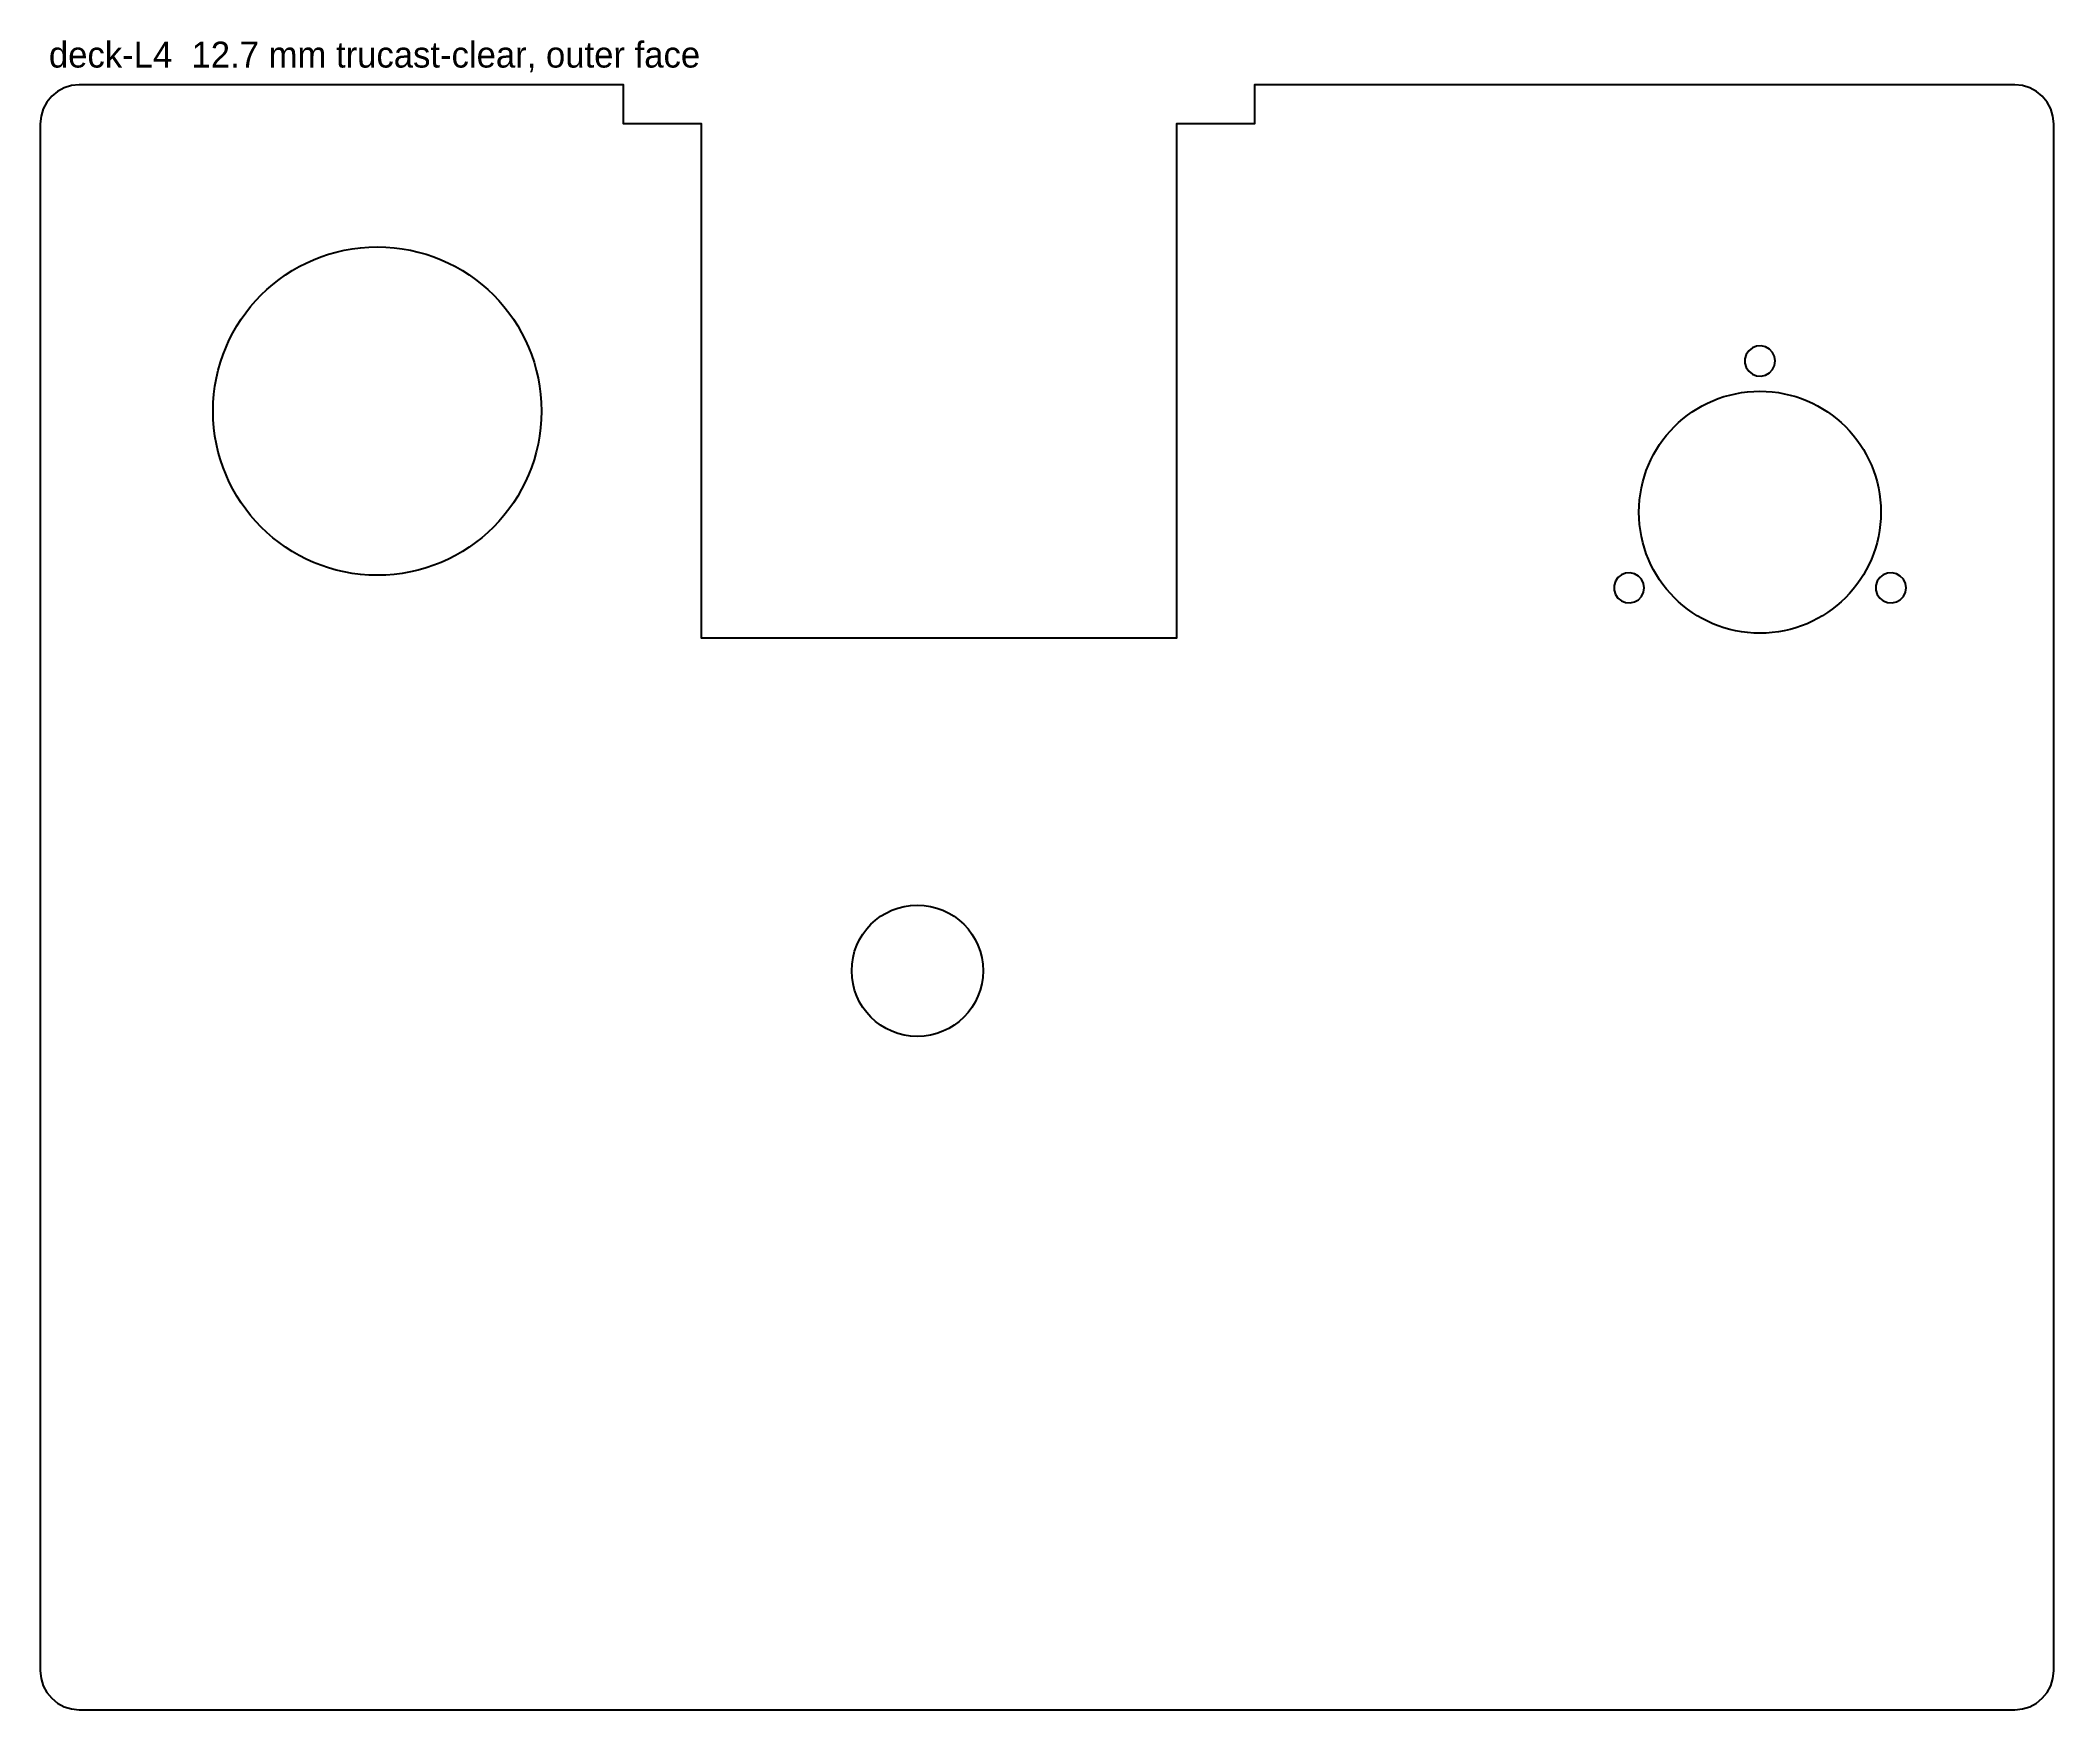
# Model space of a CAD drawing. Header units: millimetres. Extents: x 0 to 466, y 0 to 386.
import ezdxf

# ---------------------------------------------------------------- set-up
doc = ezdxf.new("R2010")
doc.units = ezdxf.units.MM
for name, color, linetype in [('CUT_INSIDE', 5, 'Continuous'), ('CUT_OUTSIDE', 1, 'Continuous'), ('NOTES', 7, 'Continuous'), ('POCKET_10.3MM', 3, 'Continuous')]:
    doc.layers.add(name, color=color, linetype=linetype)

msp = doc.modelspace()

# ---------------------------------------------------------------- linework, layer by layer
at = {"layer": 'CUT_INSIDE'}
for centre, radius in [((78, 300.52), 38), ((398, 277.11), 28), ((203, 171), 15.2)]:
    msp.add_circle(centre, radius, dxfattribs=at)
at = {"layer": 'CUT_OUTSIDE'}
msp.add_lwpolyline([(465.83, 7.24), (466, 9), (466, 367), (465.83, 368.76), (465.31, 370.44), (464.48, 372), (463.36, 373.36), (462, 374.48), (460.44, 375.31), (458.76, 375.83), (457, 376), (281, 376), (281, 367), (263, 367), (263, 248), (153, 248), (153, 367), (135, 367), (135, 376), (9, 376), (7.24, 375.83), (5.56, 375.31), (4, 374.48), (2.64, 373.36), (1.52, 372), (0.69, 370.44), (0.17, 368.76), (0, 367), (0, 9), (0.17, 7.24), (0.69, 5.56), (1.52, 4), (2.64, 2.64), (4, 1.52), (5.56, 0.69), (7.24, 0.17), (9, 0), (457, 0), (458.76, 0.17), (460.44, 0.69), (462, 1.52), (463.36, 2.64), (464.48, 4), (465.31, 5.56), (465.83, 7.24)], close=True, dxfattribs=at)
at = {"layer": 'POCKET_10.3MM'}
for points in [[(401.5, 312.11), (401.34, 313.14), (400.89, 314.08), (400.18, 314.84), (399.28, 315.37), (398.26, 315.6), (397.22, 315.52), (396.25, 315.14), (395.43, 314.49), (394.85, 313.63), (394.54, 312.63), (394.54, 311.59), (394.85, 310.59), (395.43, 309.73), (396.25, 309.08), (397.22, 308.7), (398.26, 308.62), (399.28, 308.85), (400.18, 309.37), (400.89, 310.14), (401.34, 311.08), (401.5, 312.11)], [(371.19, 259.61), (371.03, 260.64), (370.58, 261.58), (369.87, 262.34), (368.97, 262.87), (367.95, 263.1), (366.91, 263.02), (365.94, 262.64), (365.12, 261.99), (364.54, 261.13), (364.23, 260.13), (364.23, 259.09), (364.54, 258.09), (365.12, 257.23), (365.94, 256.58), (366.91, 256.2), (367.95, 256.12), (368.97, 256.35), (369.87, 256.87), (370.58, 257.64), (371.03, 258.58), (371.19, 259.61)], [(431.81, 259.61), (431.66, 260.64), (431.2, 261.58), (430.49, 262.34), (429.59, 262.87), (428.57, 263.1), (427.53, 263.02), (426.56, 262.64), (425.75, 261.99), (425.16, 261.13), (424.85, 260.13), (424.85, 259.09), (425.16, 258.09), (425.75, 257.23), (426.56, 256.58), (427.53, 256.2), (428.57, 256.12), (429.59, 256.35), (430.49, 256.87), (431.2, 257.64), (431.66, 258.58), (431.81, 259.61)]]:
    msp.add_lwpolyline(points, close=True, dxfattribs=at)

# ---------------------------------------------------------------- texts
at = {"layer": 'NOTES'}
msp.add_text('deck-L4  12.7 mm trucast-clear, outer face', height=6, dxfattribs=at).set_placement((2, 380))

doc.saveas('drawing.dxf')
